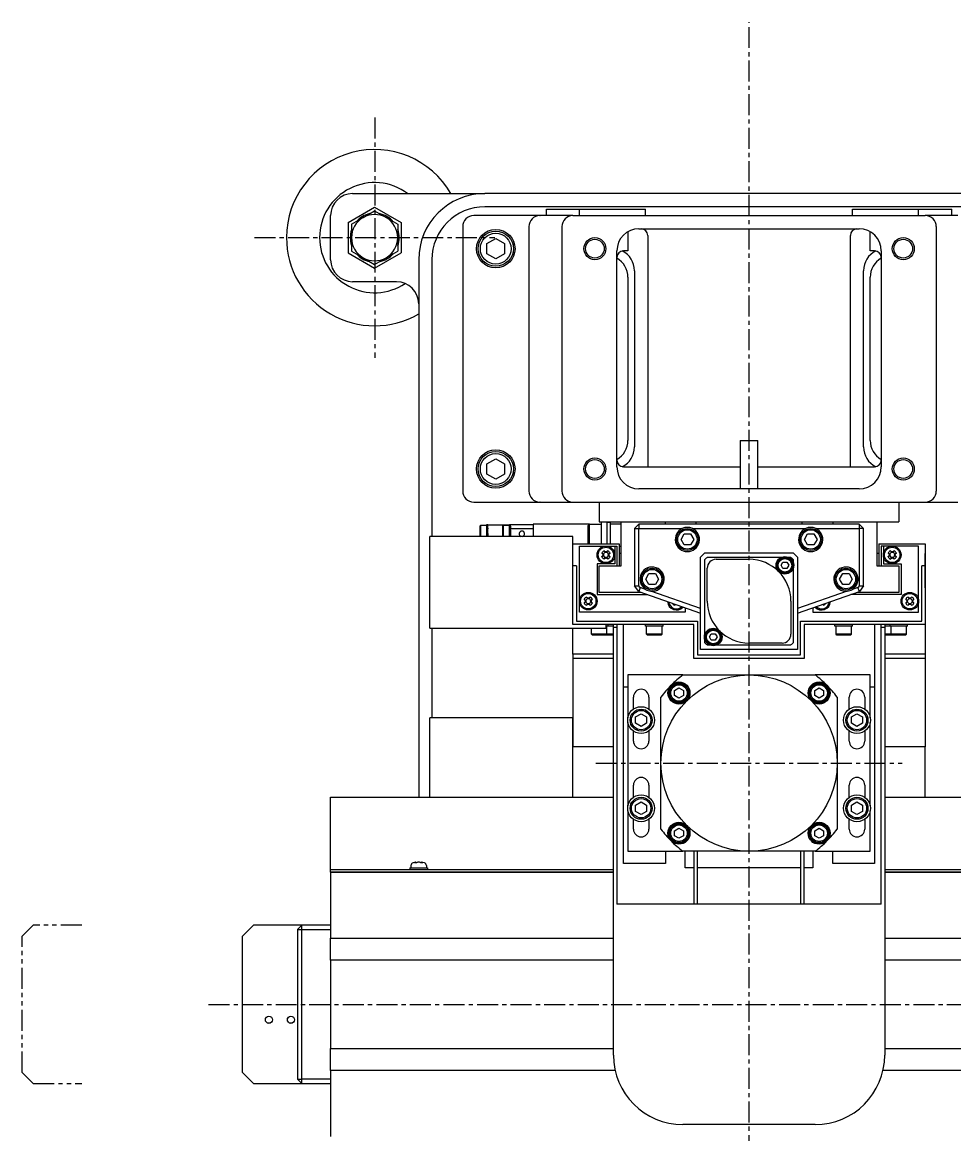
# Model space of a CAD drawing. Header units: millimetres. Extents: x 946 to 5662, y 744 to 2656.
# Drawn here: x 946 to 1370, y 2068 to 2573 of the extents above; entities that cross this region are included whole.
import ezdxf

# ---------------------------------------------------------------- set-up
doc = ezdxf.new("R2010")
doc.units = ezdxf.units.MM
doc.header["$LTSCALE"] = 0.3
doc.linetypes.add('CENTER', pattern=[50.8, 31.75, -6.35, 6.35, -6.35])
doc.linetypes.add('PHANTOM', pattern=[63.5, 31.75, -6.35, 6.35, -6.35, 6.35, -6.35])
for name, color, linetype in [('Bed', 5, 'Continuous'), ('Center', 7, 'CENTER'), ('Culumn', 1, 'Continuous'), ('Head', 6, 'Continuous'), ('Phantom', 7, 'PHANTOM'), ('Suddle', 22, 'Continuous'), ('Table', 163, 'Continuous')]:
    doc.layers.add(name, color=color, linetype=linetype)

msp = doc.modelspace()

# ---------------------------------------------------------------- linework, layer by layer
at = {"layer": 'Bed'}
for p, q in [((1096.31, 2494.9), (1156.31, 2494.9)), ((1396.31, 2494.9), (1156.31, 2494.9)), ((1086.31, 2464.9), (1086.31, 2484.9)), ((1094.31, 2481.83), (1106.31, 2488.76)), ((1101.06, 2483.99), (1106.31, 2487.03)), ((1106.31, 2488.76), (1118.31, 2481.83)), ((1106.31, 2487.03), (1111.56, 2483.99)), ((1396.31, 2488.9), (1156.31, 2488.9)), ((1184.31, 2484.9), (1184.31, 2487.9)), ((1184.31, 2487.9), (1199.31, 2487.9)), ((1196.31, 2484.9), (1195.68, 2484.9)), ((1199.31, 2484.9), (1199.31, 2487.9)), ((1199.31, 2487.9), (1229.31, 2487.9)), ((1229.31, 2484.9), (1229.31, 2487.9)), ((1323.31, 2487.9), (1353.31, 2487.9)), ((1353.31, 2487.9), (1368.31, 2487.9)), ((1094.31, 2481.83), (1094.31, 2467.97)), ((1095.81, 2480.96), (1101.06, 2483.99)), ((1095.81, 2480.96), (1095.81, 2474.9)), ((1111.56, 2483.99), (1116.81, 2480.96)), ((1116.81, 2480.96), (1116.81, 2474.9)), ((1118.31, 2481.83), (1118.31, 2467.97)), ((1095.81, 2474.9), (1095.81, 2468.84)), ((1116.81, 2474.9), (1116.81, 2468.84)), ((1157.31, 2472.21), (1161.31, 2474.52)), ((1161.31, 2474.52), (1165.31, 2472.21)), ((1157.31, 2467.59), (1157.31, 2472.21)), ((1165.31, 2472.21), (1165.31, 2467.59)), ((1094.31, 2467.97), (1106.31, 2461.05)), ((1095.81, 2468.84), (1101.06, 2465.81)), ((1101.06, 2465.81), (1106.31, 2462.78)), ((1106.31, 2461.05), (1118.31, 2467.97)), ((1106.31, 2462.78), (1111.56, 2465.81)), ((1111.56, 2465.81), (1116.81, 2468.84)), ((1126.31, 2464.9), (1126.31, 2220.9)), ((1132.31, 2464.9), (1132.31, 2339.3)), ((1161.31, 2465.28), (1157.31, 2467.59)), ((1165.31, 2467.59), (1161.31, 2465.28)), ((1116.31, 2454.9), (1096.31, 2454.9)), ((1157.31, 2372.21), (1161.31, 2374.52)), ((1161.31, 2374.52), (1165.31, 2372.21)), ((1157.31, 2367.59), (1157.31, 2372.21)), ((1165.31, 2372.21), (1165.31, 2367.59)), ((1161.31, 2365.28), (1157.31, 2367.59)), ((1165.31, 2367.59), (1161.31, 2365.28)), ((1195.68, 2354.9), (1196.31, 2354.9))]:
    msp.add_line(p, q, dxfattribs=at)
for centre, radius in [((1161.31, 2469.9), 8), ((1161.31, 2469.9), 7), ((1161.31, 2369.9), 8), ((1161.31, 2369.9), 7)]:
    msp.add_circle(centre, radius, dxfattribs=at)
for centre, radius, start, end in [((1106.31, 2474.9), 40, 30, 180), ((1106.31, 2474.9), 25, 53.1301, 180), ((1096.31, 2484.9), 10, 90, 180), ((1156.31, 2464.9), 30, 90, 180), ((1106.36, 2474.9), 11.11, 101.3176, 138.6824), ((1106.31, 2474.9), 10.5, 60, 120), ((1106.36, 2474.9), 11.11, 40.5653, 79.4347), ((1156.31, 2464.9), 24, 90, 180), ((1106.31, 2474.9), 10.5, 120, 180), ((1106.31, 2474.9), 10.5, 0, 60), ((1106.31, 2474.9), 40, 180, 300), ((1106.31, 2474.9), 25, 180, 303.7486), ((1106.36, 2474.9), 11.11, 161.7049, 180), ((1106.36, 2474.9), 11.11, 180, 198.2951), ((1106.31, 2474.9), 10.5, 180, 240), ((1106.31, 2474.9), 10.5, 300, 0), ((1106.36, 2474.9), 11.11, 340.1995, 19.8005), ((1096.31, 2464.9), 10, 180, 270), ((1106.36, 2474.9), 11.11, 221.3176, 258.6824), ((1106.31, 2474.9), 10.5, 240, 300), ((1106.36, 2474.9), 11.11, 280.5653, 319.4347), ((1116.31, 2444.9), 10, 0, 90)]:
    msp.add_arc(centre, radius, start, end, dxfattribs=at)
at = {"layer": 'Center'}
for p, q in [((1276.31, 1798.99), (1276.31, 2572.67)), ((1106.36, 2529.5), (1106.36, 2420.3)), ((1051.76, 2474.9), (1160.96, 2474.9)), ((1206.82, 2236.4), (1345.81, 2236.4)), ((1030.9, 2126.9), (1623.88, 2126.9))]:
    msp.add_line(p, q, dxfattribs=at)
at = {"layer": 'Culumn'}
for p, q in [((1171.31, 2484.9), (1151.31, 2484.9)), ((1181.31, 2484.9), (1171.31, 2484.9)), ((1181.31, 2484.9), (1181.53, 2484.9)), ((1195.68, 2484.9), (1181.53, 2484.9)), ((1196.31, 2484.9), (1356.31, 2484.9)), ((1323.31, 2484.9), (1323.31, 2487.9)), ((1353.31, 2484.9), (1353.31, 2487.9)), ((1356.95, 2484.9), (1356.31, 2484.9)), ((1371.1, 2484.9), (1356.95, 2484.9)), ((1368.31, 2484.9), (1368.31, 2487.9)), ((1146.31, 2479.9), (1146.31, 2359.9)), ((1176.31, 2479.9), (1176.31, 2359.9)), ((1191.31, 2479.9), (1191.31, 2359.9)), ((1361.31, 2479.9), (1361.31, 2359.9)), ((1221.31, 2477.56), (1221.31, 2468.9)), ((1226.31, 2478.9), (1326.31, 2478.9)), ((1230.31, 2475.9), (1230.31, 2370.9)), ((1322.31, 2370.9), (1322.31, 2475.9)), ((1331.31, 2468.9), (1331.31, 2477.56)), ((1216.31, 2370.9), (1216.31, 2468.9)), ((1221.31, 2468.9), (1219.31, 2468.9)), ((1333.31, 2468.9), (1331.31, 2468.9)), ((1336.31, 2468.9), (1336.31, 2370.9)), ((1224.31, 2459.9), (1224.31, 2379.9)), ((1328.31, 2379.9), (1328.31, 2459.9)), ((1221.31, 2456.9), (1221.31, 2382.9)), ((1331.31, 2382.9), (1331.31, 2456.9)), ((1272.31, 2382.9), (1272.31, 2360.9)), ((1272.31, 2382.9), (1280.31, 2382.9)), ((1280.31, 2360.9), (1280.31, 2382.9)), ((1219.31, 2370.9), (1272.31, 2370.9)), ((1280.31, 2370.9), (1333.31, 2370.9)), ((1326.31, 2360.9), (1226.31, 2360.9)), ((1151.31, 2354.9), (1171.31, 2354.9)), ((1171.31, 2354.9), (1181.31, 2354.9)), ((1181.53, 2354.9), (1181.31, 2354.9)), ((1181.53, 2354.9), (1195.68, 2354.9)), ((1196.31, 2354.9), (1356.31, 2354.9)), ((1208.31, 2354.9), (1208.31, 2345.9)), ((1344.31, 2354.9), (1344.31, 2345.9)), ((1356.31, 2354.9), (1356.95, 2354.9)), ((1356.95, 2354.9), (1371.1, 2354.9)), ((1208.31, 2345.9), (1344.31, 2345.9))]:
    msp.add_line(p, q, dxfattribs=at)
for centre, radius in [((1161.31, 2469.9), 8.75), ((1206.31, 2469.9), 4.25), ((1346.31, 2469.9), 4.25), ((1161.31, 2369.9), 8.75), ((1206.31, 2369.9), 4.25), ((1346.31, 2369.9), 4.25)]:
    msp.add_circle(centre, radius, dxfattribs=at)
at = {"layer": 'Culumn', "color": 7}
for centre in [(1206.31, 2469.9), (1346.31, 2469.9), (1206.31, 2369.9), (1346.31, 2369.9)]:
    msp.add_circle(centre, 5, dxfattribs=at)
at = {"layer": 'Culumn'}
for centre, radius, start, end in [((1151.31, 2479.9), 5, 90, 180), ((1181.31, 2479.9), 5, 90, 180), ((1196.31, 2479.9), 5, 90, 180), ((1356.31, 2479.9), 5, 0, 90), ((1226.31, 2468.9), 10, 90, 180), ((1227.31, 2475.9), 3, 0, 90), ((1325.31, 2475.9), 3, 90, 180), ((1326.31, 2468.9), 10, 0, 90), ((1219.31, 2465.9), 3, 90, 180), ((1211.31, 2456.9), 10, 0, 60), ((1214.31, 2459.9), 10, 0, 63.519), ((1338.31, 2459.9), 10, 116.481, 180), ((1341.31, 2456.9), 10, 120, 180), ((1333.31, 2465.9), 3, 0, 90), ((1211.31, 2382.9), 10, 300, 0), ((1214.31, 2379.9), 10, 296.481, 0), ((1338.31, 2379.9), 10, 180, 243.519), ((1341.31, 2382.9), 10, 180, 240), ((1219.31, 2373.9), 3, 180, 270), ((1333.31, 2373.9), 3, 270, 0), ((1226.31, 2370.9), 10, 180, 270), ((1326.31, 2370.9), 10, 270, 0), ((1151.31, 2359.9), 5, 180, 270), ((1181.31, 2359.9), 5, 180, 270), ((1196.31, 2359.9), 5, 180, 270), ((1356.31, 2359.9), 5, 270, 0)]:
    msp.add_arc(centre, radius, start, end, dxfattribs=at)
at = {"layer": 'Head'}
for p, q in [((1218.31, 2345.9), (1238.31, 2345.9)), ((1218.31, 2325.9), (1218.31, 2345.9)), ((1226.31, 2344.9), (1224.31, 2342.9)), ((1326.31, 2344.9), (1226.31, 2344.9)), ((1226.31, 2344.9), (1226.31, 2342.9)), ((1238.31, 2344.9), (1238.31, 2345.9)), ((1252.31, 2344.9), (1252.31, 2345.9)), ((1300.31, 2345.9), (1300.31, 2344.9)), ((1314.31, 2345.9), (1334.31, 2345.9)), ((1314.31, 2345.9), (1314.31, 2344.9)), ((1326.31, 2344.9), (1326.31, 2342.9)), ((1328.31, 2342.9), (1326.31, 2344.9)), ((1334.31, 2345.9), (1334.31, 2325.9)), ((1224.31, 2342.9), (1224.31, 2316.9)), ((1224.31, 2342.9), (1226.31, 2342.9)), ((1226.31, 2342.9), (1246.02, 2342.9)), ((1226.31, 2316.9), (1226.31, 2342.9)), ((1245.43, 2337.9), (1246.87, 2340.4)), ((1246.87, 2340.4), (1249.76, 2340.4)), ((1249.76, 2340.4), (1251.2, 2337.9)), ((1250.61, 2342.9), (1302.02, 2342.9)), ((1301.43, 2337.9), (1302.87, 2340.4)), ((1302.87, 2340.4), (1305.76, 2340.4)), ((1305.76, 2340.4), (1307.2, 2337.9)), ((1306.61, 2342.9), (1326.31, 2342.9)), ((1326.31, 2342.9), (1326.31, 2316.9)), ((1328.31, 2342.9), (1326.31, 2342.9)), ((1328.31, 2316.9), (1328.31, 2342.9)), ((1196.31, 2335.9), (1217.31, 2335.9)), ((1199.31, 2334.9), (1211.31, 2334.9)), ((1199.31, 2309.9), (1199.31, 2334.9)), ((1211.31, 2334.9), (1215.31, 2334.9)), ((1215.31, 2334.9), (1215.31, 2330.9)), ((1215.31, 2334.9), (1216.31, 2334.9)), ((1216.31, 2334.9), (1216.31, 2325.9)), ((1217.31, 2335.9), (1217.31, 2325.9)), ((1217.31, 2334.9), (1218.31, 2334.9)), ((1246.87, 2335.4), (1245.43, 2337.9)), ((1249.76, 2335.4), (1246.87, 2335.4)), ((1251.2, 2337.9), (1249.76, 2335.4)), ((1302.87, 2335.4), (1301.43, 2337.9)), ((1305.76, 2335.4), (1302.87, 2335.4)), ((1307.2, 2337.9), (1305.76, 2335.4)), ((1335.31, 2335.9), (1335.31, 2325.9)), ((1335.31, 2335.9), (1356.31, 2335.9)), ((1337.31, 2334.9), (1336.31, 2334.9)), ((1336.31, 2334.9), (1336.31, 2325.9)), ((1341.31, 2334.9), (1337.31, 2334.9)), ((1337.31, 2334.9), (1337.31, 2330.9)), ((1353.31, 2334.9), (1341.31, 2334.9)), ((1353.31, 2309.9), (1353.31, 2334.9)), ((1356.31, 2335.9), (1356.31, 2325.9)), ((1209.82, 2331.32), (1209.96, 2331.32)), ((1209.82, 2330.48), (1209.96, 2330.48)), ((1209.97, 2330.9), (1210.17, 2330.9)), ((1210.89, 2332.39), (1210.89, 2332.26)), ((1210.89, 2329.41), (1210.89, 2329.55)), ((1211.31, 2332.24), (1211.31, 2332.05)), ((1211.31, 2329.56), (1211.31, 2329.76)), ((1211.73, 2332.39), (1211.73, 2332.26)), ((1211.73, 2329.41), (1211.73, 2329.55)), ((1212.66, 2330.9), (1212.46, 2330.9)), ((1212.81, 2331.32), (1212.67, 2331.32)), ((1212.81, 2330.48), (1212.67, 2330.48)), ((1215.31, 2330.9), (1215.31, 2326.9)), ((1218.31, 2331.57), (1217.31, 2331.57)), ((1254.31, 2329.9), (1256.31, 2331.9)), ((1254.31, 2287.9), (1254.31, 2329.9)), ((1256.31, 2331.9), (1296.31, 2331.9)), ((1256.31, 2295.07), (1256.31, 2328.78)), ((1257.44, 2329.9), (1291.15, 2329.9)), ((1261.31, 2328.9), (1276.31, 2328.9)), ((1294.01, 2329.9), (1295.19, 2329.9)), ((1296.31, 2331.9), (1298.31, 2329.9)), ((1296.31, 2328.78), (1296.31, 2327.59)), ((1298.31, 2329.9), (1298.31, 2287.9)), ((1335.31, 2331.57), (1334.31, 2331.57)), ((1337.31, 2330.9), (1337.31, 2326.9)), ((1339.82, 2331.32), (1339.96, 2331.32)), ((1339.82, 2330.48), (1339.96, 2330.48)), ((1339.97, 2330.9), (1340.17, 2330.9)), ((1340.89, 2332.39), (1340.89, 2332.26)), ((1340.89, 2329.41), (1340.89, 2329.55)), ((1341.31, 2332.24), (1341.31, 2332.05)), ((1341.31, 2329.56), (1341.31, 2329.76)), ((1341.73, 2332.39), (1341.73, 2332.26)), ((1341.73, 2329.41), (1341.73, 2329.55)), ((1342.66, 2330.9), (1342.46, 2330.9)), ((1342.81, 2331.32), (1342.67, 2331.32)), ((1342.81, 2330.48), (1342.67, 2330.48)), ((1356.31, 2315.92), (1356.31, 2331.57)), ((1356.31, 2331.57), (1356.31, 2331.57)), ((1196.31, 2305.9), (1196.31, 2325.9)), ((1197.91, 2325.9), (1196.31, 2325.9)), ((1197.91, 2325.9), (1197.91, 2305.9)), ((1207.31, 2326.9), (1207.31, 2312.9)), ((1211.31, 2326.9), (1207.31, 2326.9)), ((1208.31, 2325.9), (1218.31, 2325.9)), ((1208.31, 2313.9), (1208.31, 2325.9)), ((1215.31, 2326.9), (1211.31, 2326.9)), ((1257.31, 2309.9), (1257.31, 2324.9)), ((1290.85, 2326.17), (1291.71, 2327.67)), ((1291.71, 2324.67), (1290.85, 2326.17)), ((1291.71, 2327.67), (1293.44, 2327.67)), ((1293.44, 2324.67), (1291.71, 2324.67)), ((1293.44, 2327.67), (1294.31, 2326.17)), ((1294.31, 2326.17), (1293.44, 2324.67)), ((1296.31, 2324.74), (1296.31, 2291.03)), ((1334.31, 2325.9), (1344.31, 2325.9)), ((1337.31, 2326.9), (1341.31, 2326.9)), ((1341.31, 2326.9), (1345.31, 2326.9)), ((1344.31, 2325.9), (1344.31, 2313.9)), ((1345.31, 2326.9), (1345.31, 2312.9)), ((1356.31, 2325.9), (1354.71, 2325.9)), ((1354.71, 2305.9), (1354.71, 2325.9)), ((1356.31, 2325.9), (1356.31, 2305.9)), ((1229.43, 2319.9), (1230.87, 2322.4)), ((1230.87, 2317.4), (1229.43, 2319.9)), ((1230.87, 2322.4), (1233.76, 2322.4)), ((1233.76, 2322.4), (1235.2, 2319.9)), ((1235.2, 2319.9), (1233.76, 2317.4)), ((1317.43, 2319.9), (1318.87, 2322.4)), ((1318.87, 2317.4), (1317.43, 2319.9)), ((1318.87, 2322.4), (1321.76, 2322.4)), ((1321.76, 2322.4), (1323.2, 2319.9)), ((1323.2, 2319.9), (1321.76, 2317.4)), ((1207.31, 2312.9), (1230.06, 2312.9)), ((1227.19, 2313.9), (1208.31, 2313.9)), ((1224.31, 2316.9), (1226.31, 2316.9)), ((1226.2, 2314.24), (1224.31, 2316.9)), ((1226.86, 2316.13), (1226.2, 2314.24)), ((1226.2, 2314.24), (1254.31, 2304.47)), ((1229.35, 2315.27), (1226.86, 2316.13)), ((1233.76, 2317.4), (1230.87, 2317.4)), ((1254.31, 2306.58), (1231.76, 2314.43)), ((1320.87, 2314.43), (1298.31, 2306.58)), ((1298.31, 2304.47), (1326.43, 2314.24)), ((1321.76, 2317.4), (1318.87, 2317.4)), ((1345.31, 2312.9), (1322.56, 2312.9)), ((1325.77, 2316.13), (1323.27, 2315.27)), ((1344.31, 2313.9), (1325.44, 2313.9)), ((1326.43, 2314.24), (1325.77, 2316.13)), ((1326.31, 2316.9), (1328.31, 2316.9)), ((1328.31, 2316.9), (1326.43, 2314.24)), ((1199.31, 2304.9), (1199.31, 2309.9)), ((1201.82, 2310.32), (1201.96, 2310.32)), ((1201.82, 2309.48), (1201.96, 2309.48)), ((1201.97, 2309.9), (1202.17, 2309.9)), ((1202.89, 2311.39), (1202.89, 2311.26)), ((1202.89, 2308.41), (1202.89, 2308.55)), ((1203.31, 2311.24), (1203.31, 2311.05)), ((1203.31, 2308.56), (1203.31, 2308.76)), ((1203.73, 2311.39), (1203.73, 2311.26)), ((1203.73, 2308.41), (1203.73, 2308.55)), ((1204.66, 2309.9), (1204.46, 2309.9)), ((1204.81, 2310.32), (1204.67, 2310.32)), ((1204.81, 2309.48), (1204.67, 2309.48)), ((1242.89, 2308.41), (1242.89, 2308.44)), ((1295.31, 2309.9), (1295.31, 2294.9)), ((1309.73, 2308.41), (1309.73, 2308.44)), ((1347.82, 2310.32), (1347.96, 2310.32)), ((1347.82, 2309.48), (1347.96, 2309.48)), ((1347.97, 2309.9), (1348.17, 2309.9)), ((1348.89, 2311.39), (1348.89, 2311.26)), ((1348.89, 2308.41), (1348.89, 2308.55)), ((1349.31, 2311.24), (1349.31, 2311.05)), ((1349.31, 2308.56), (1349.31, 2308.76)), ((1349.73, 2311.39), (1349.73, 2311.26)), ((1349.73, 2308.41), (1349.73, 2308.55)), ((1350.66, 2309.9), (1350.46, 2309.9)), ((1350.81, 2310.32), (1350.67, 2310.32)), ((1350.81, 2309.48), (1350.67, 2309.48)), ((1353.31, 2304.9), (1353.31, 2309.9)), ((1196.31, 2299.3), (1196.31, 2305.9)), ((1197.91, 2305.9), (1197.91, 2300.9)), ((1247.31, 2304.9), (1199.31, 2304.9)), ((1247.31, 2306.9), (1247.31, 2304.9)), ((1305.31, 2306.9), (1305.31, 2304.9)), ((1305.31, 2304.9), (1353.31, 2304.9)), ((1354.71, 2300.9), (1354.71, 2305.9)), ((1356.31, 2305.9), (1356.31, 2299.3)), ((1251.31, 2299.3), (1196.31, 2299.3)), ((1196.31, 2285.9), (1196.31, 2297.7)), ((1197.91, 2300.9), (1252.91, 2300.9)), ((1204.81, 2294.9), (1204.81, 2297.7)), ((1211.31, 2299.3), (1211.31, 2297.7)), ((1212.31, 2298.5), (1211.31, 2298.5)), ((1211.81, 2294.9), (1211.81, 2298.5)), ((1212.31, 2298.5), (1212.31, 2299.3)), ((1213.31, 2298.5), (1212.31, 2298.5)), ((1214.71, 2298.5), (1213.31, 2298.5)), ((1214.71, 2297.9), (1214.71, 2299.3)), ((1216.31, 2297.9), (1214.71, 2297.9)), ((1214.71, 2103.9), (1214.71, 2297.9)), ((1216.31, 2299.3), (1216.31, 2297.9)), ((1216.31, 2297.9), (1216.31, 2172.3)), ((1219.31, 2270.9), (1219.31, 2299.3)), ((1229.31, 2298.5), (1229.31, 2299.3)), ((1233.31, 2298.5), (1229.31, 2298.5)), ((1229.81, 2294.9), (1229.81, 2298.5)), ((1237.31, 2298.5), (1233.31, 2298.5)), ((1236.81, 2294.9), (1236.81, 2298.5)), ((1237.31, 2298.5), (1237.31, 2299.3)), ((1251.31, 2283.9), (1251.31, 2299.3)), ((1252.91, 2300.9), (1252.91, 2285.5)), ((1299.71, 2300.9), (1354.71, 2300.9)), ((1299.71, 2285.5), (1299.71, 2300.9)), ((1301.31, 2299.3), (1301.31, 2283.9)), ((1356.31, 2299.3), (1301.31, 2299.3)), ((1315.31, 2298.5), (1315.31, 2299.3)), ((1319.31, 2298.5), (1315.31, 2298.5)), ((1315.81, 2294.9), (1315.81, 2298.5)), ((1323.31, 2298.5), (1319.31, 2298.5)), ((1322.81, 2294.9), (1322.81, 2298.5)), ((1323.31, 2298.5), (1323.31, 2299.3)), ((1333.31, 2299.3), (1333.31, 2270.9)), ((1336.31, 2297.9), (1336.31, 2299.3)), ((1337.91, 2297.9), (1336.31, 2297.9)), ((1336.31, 2172.3), (1336.31, 2297.9)), ((1337.91, 2299.3), (1337.91, 2297.9)), ((1339.31, 2298.5), (1337.91, 2298.5)), ((1337.91, 2297.9), (1337.91, 2103.9)), ((1340.31, 2298.5), (1339.31, 2298.5)), ((1340.31, 2298.5), (1340.31, 2299.3)), ((1344.31, 2298.5), (1340.31, 2298.5)), ((1340.81, 2294.9), (1340.81, 2298.5)), ((1348.31, 2298.5), (1344.31, 2298.5)), ((1347.81, 2294.9), (1347.81, 2298.5)), ((1348.31, 2298.5), (1348.31, 2299.3)), ((1356.31, 2299.3), (1356.31, 2285.9)), ((1208.31, 2294.9), (1204.81, 2294.9)), ((1205.21, 2294.5), (1204.81, 2294.9)), ((1208.31, 2294.5), (1205.21, 2294.5)), ((1211.81, 2294.9), (1208.31, 2294.9)), ((1211.41, 2294.5), (1208.31, 2294.5)), ((1211.41, 2294.5), (1211.81, 2294.9)), ((1213.31, 2294.5), (1211.41, 2294.5)), ((1213.31, 2294.9), (1211.81, 2294.9)), ((1214.71, 2294.9), (1213.31, 2294.9)), ((1214.71, 2294.5), (1213.31, 2294.5)), ((1233.31, 2294.9), (1229.81, 2294.9)), ((1230.21, 2294.5), (1229.81, 2294.9)), ((1233.31, 2294.5), (1230.21, 2294.5)), ((1236.81, 2294.9), (1233.31, 2294.9)), ((1236.41, 2294.5), (1233.31, 2294.5)), ((1236.41, 2294.5), (1236.81, 2294.9)), ((1258.32, 2293.64), (1259.18, 2295.14)), ((1259.18, 2292.14), (1258.32, 2293.64)), ((1259.18, 2295.14), (1260.92, 2295.14)), ((1260.92, 2295.14), (1261.78, 2293.64)), ((1261.78, 2293.64), (1260.92, 2292.14)), ((1319.31, 2294.9), (1315.81, 2294.9)), ((1316.21, 2294.5), (1315.81, 2294.9)), ((1319.31, 2294.5), (1316.21, 2294.5)), ((1322.81, 2294.9), (1319.31, 2294.9)), ((1322.41, 2294.5), (1319.31, 2294.5)), ((1322.41, 2294.5), (1322.81, 2294.9)), ((1339.31, 2294.9), (1337.91, 2294.9)), ((1339.31, 2294.5), (1337.91, 2294.5)), ((1340.81, 2294.9), (1339.31, 2294.9)), ((1341.21, 2294.5), (1339.31, 2294.5)), ((1344.31, 2294.9), (1340.81, 2294.9)), ((1341.21, 2294.5), (1340.81, 2294.9)), ((1344.31, 2294.5), (1341.21, 2294.5)), ((1347.81, 2294.9), (1344.31, 2294.9)), ((1347.41, 2294.5), (1344.31, 2294.5)), ((1347.41, 2294.5), (1347.81, 2294.9)), ((1298.31, 2287.9), (1254.31, 2287.9)), ((1256.31, 2291.03), (1256.31, 2292.21)), ((1258.62, 2289.9), (1257.44, 2289.9)), ((1260.92, 2292.14), (1259.18, 2292.14)), ((1295.19, 2289.9), (1261.48, 2289.9)), ((1291.31, 2290.9), (1276.31, 2290.9)), ((1196.31, 2285.9), (1196.31, 2285.9)), ((1214.71, 2285.9), (1196.31, 2285.9)), ((1196.31, 2285.9), (1196.31, 2283.9)), ((1214.71, 2283.9), (1196.31, 2283.9)), ((1301.31, 2283.9), (1251.31, 2283.9)), ((1252.91, 2285.5), (1299.71, 2285.5)), ((1356.31, 2285.9), (1337.91, 2285.9)), ((1356.31, 2283.9), (1337.91, 2283.9)), ((1356.31, 2285.9), (1356.31, 2283.9)), ((1246.31, 2276.4), (1221.31, 2276.4)), ((1221.31, 2276.4), (1221.31, 2257)), ((1246.31, 2276.4), (1276.31, 2276.4)), ((1276.31, 2276.4), (1306.31, 2276.4)), ((1331.31, 2276.4), (1306.31, 2276.4)), ((1331.31, 2257), (1331.31, 2276.4)), ((1221.31, 2270.9), (1219.31, 2270.9)), ((1219.31, 2190.9), (1219.31, 2270.9)), ((1242.49, 2269.37), (1244.49, 2270.52)), ((1242.49, 2267.06), (1242.49, 2269.37)), ((1244.49, 2270.52), (1246.49, 2269.37)), ((1246.49, 2269.37), (1246.49, 2267.06)), ((1306.13, 2269.37), (1308.13, 2270.52)), ((1306.13, 2267.06), (1306.13, 2269.37)), ((1308.13, 2270.52), (1310.13, 2269.37)), ((1310.13, 2269.37), (1310.13, 2267.06)), ((1333.31, 2270.9), (1331.31, 2270.9)), ((1333.31, 2270.9), (1333.31, 2190.9)), ((1223.81, 2260.9), (1223.81, 2266.4)), ((1230.81, 2266.4), (1230.81, 2260.9)), ((1236.31, 2236.4), (1236.31, 2266.4)), ((1244.49, 2265.91), (1242.49, 2267.06)), ((1246.49, 2267.06), (1244.49, 2265.91)), ((1308.13, 2265.91), (1306.13, 2267.06)), ((1310.13, 2267.06), (1308.13, 2265.91)), ((1316.31, 2266.4), (1316.31, 2236.4)), ((1321.81, 2260.9), (1321.81, 2266.4)), ((1328.81, 2266.4), (1328.81, 2260.9)), ((1224.81, 2257.35), (1227.31, 2258.79)), ((1224.81, 2254.46), (1224.81, 2257.35)), ((1227.31, 2258.79), (1229.81, 2257.35)), ((1229.81, 2257.35), (1229.81, 2254.46)), ((1322.81, 2257.35), (1325.31, 2258.79)), ((1322.81, 2254.46), (1322.81, 2257.35)), ((1325.31, 2258.79), (1327.81, 2257.35)), ((1327.81, 2257.35), (1327.81, 2254.46)), ((1221.31, 2254.8), (1221.31, 2217)), ((1227.31, 2253.01), (1224.81, 2254.46)), ((1229.81, 2254.46), (1227.31, 2253.01)), ((1325.31, 2253.01), (1322.81, 2254.46)), ((1327.81, 2254.46), (1325.31, 2253.01)), ((1331.31, 2217), (1331.31, 2254.8)), ((1223.81, 2246.4), (1223.81, 2250.91)), ((1230.81, 2250.91), (1230.81, 2246.4)), ((1321.81, 2246.4), (1321.81, 2250.91)), ((1328.81, 2250.91), (1328.81, 2246.4)), ((1236.31, 2206.4), (1236.31, 2236.4)), ((1316.31, 2236.4), (1316.31, 2206.4)), ((1223.81, 2220.9), (1223.81, 2226.4)), ((1230.81, 2226.4), (1230.81, 2220.9)), ((1321.81, 2220.9), (1321.81, 2226.4)), ((1328.81, 2226.4), (1328.81, 2220.9)), ((1224.81, 2217.35), (1227.31, 2218.79)), ((1224.81, 2214.46), (1224.81, 2217.35)), ((1227.31, 2218.79), (1229.81, 2217.35)), ((1229.81, 2217.35), (1229.81, 2214.46)), ((1322.81, 2217.35), (1325.31, 2218.79)), ((1322.81, 2214.46), (1322.81, 2217.35)), ((1325.31, 2218.79), (1327.81, 2217.35)), ((1327.81, 2217.35), (1327.81, 2214.46)), ((1221.31, 2214.8), (1221.31, 2196.4)), ((1227.31, 2213.01), (1224.81, 2214.46)), ((1229.81, 2214.46), (1227.31, 2213.01)), ((1325.31, 2213.01), (1322.81, 2214.46)), ((1327.81, 2214.46), (1325.31, 2213.01)), ((1331.31, 2196.4), (1331.31, 2214.8)), ((1223.81, 2206.4), (1223.81, 2210.91)), ((1230.81, 2210.91), (1230.81, 2206.4)), ((1242.49, 2205.73), (1244.49, 2206.89)), ((1244.49, 2206.89), (1246.49, 2205.73)), ((1306.13, 2205.73), (1308.13, 2206.89)), ((1308.13, 2206.89), (1310.13, 2205.73)), ((1321.81, 2206.4), (1321.81, 2210.91)), ((1328.81, 2210.91), (1328.81, 2206.4)), ((1242.49, 2203.42), (1242.49, 2205.73)), ((1244.49, 2202.27), (1242.49, 2203.42)), ((1246.49, 2203.42), (1244.49, 2202.27)), ((1246.49, 2205.73), (1246.49, 2203.42)), ((1306.13, 2203.42), (1306.13, 2205.73)), ((1308.13, 2202.27), (1306.13, 2203.42)), ((1310.13, 2203.42), (1308.13, 2202.27)), ((1310.13, 2205.73), (1310.13, 2203.42)), ((1221.31, 2196.4), (1246.31, 2196.4)), ((1238.31, 2196.4), (1238.31, 2190.9)), ((1276.31, 2196.4), (1246.31, 2196.4)), ((1247.31, 2188.9), (1247.31, 2196.4)), ((1251.42, 2172.3), (1251.42, 2196.4)), ((1252.92, 2172.3), (1252.92, 2196.4)), ((1306.31, 2196.4), (1276.31, 2196.4)), ((1299.71, 2196.4), (1299.71, 2172.3)), ((1301.21, 2196.4), (1301.21, 2172.3)), ((1305.31, 2196.4), (1305.31, 2188.9)), ((1306.31, 2196.4), (1331.31, 2196.4)), ((1314.31, 2190.9), (1314.31, 2196.4)), ((1238.31, 2190.9), (1219.31, 2190.9)), ((1251.42, 2188.9), (1247.31, 2188.9)), ((1299.71, 2188.9), (1252.92, 2188.9)), ((1305.31, 2188.9), (1301.21, 2188.9)), ((1333.31, 2190.9), (1314.31, 2190.9)), ((1336.31, 2172.3), (1216.31, 2172.3)), ((1306.31, 2072.3), (1246.31, 2072.3))]:
    msp.add_line(p, q, dxfattribs=at)
for centre, radius in [((1248.31, 2337.9), 5), ((1248.31, 2337.9), 4.4), ((1304.31, 2337.9), 5), ((1304.31, 2337.9), 4.4), ((1211.31, 2330.9), 4), ((1211.31, 2330.9), 3.5), ((1341.31, 2330.9), 4), ((1341.31, 2330.9), 3.5), ((1292.58, 2326.17), 4), ((1292.58, 2326.17), 3.8), ((1292.58, 2326.17), 3.5), ((1292.58, 2326.17), 3.1), ((1232.31, 2319.9), 5), ((1232.31, 2319.9), 4.4), ((1320.31, 2319.9), 5), ((1320.31, 2319.9), 4.4), ((1203.31, 2309.9), 4), ((1203.31, 2309.9), 3.5), ((1349.31, 2309.9), 4), ((1349.31, 2309.9), 3.5), ((1260.05, 2293.64), 4), ((1260.05, 2293.64), 3.8), ((1260.05, 2293.64), 3.5), ((1260.05, 2293.64), 3.1), ((1276.31, 2236.4), 40), ((1244.49, 2268.22), 5), ((1244.49, 2268.22), 4.6), ((1244.49, 2268.22), 4.25), ((1308.13, 2268.22), 5), ((1308.13, 2268.22), 4.6), ((1308.13, 2268.22), 4.25), ((1244.49, 2268.22), 3.75), ((1308.13, 2268.22), 3.75), ((1227.31, 2255.9), 6.1), ((1227.31, 2255.9), 5), ((1227.31, 2255.9), 4.4), ((1325.31, 2255.9), 6.1), ((1325.31, 2255.9), 5), ((1325.31, 2255.9), 4.4), ((1227.31, 2215.9), 6.1), ((1325.31, 2215.9), 6.1), ((1227.31, 2215.9), 5), ((1227.31, 2215.9), 4.4), ((1325.31, 2215.9), 5), ((1325.31, 2215.9), 4.4), ((1244.49, 2204.58), 5), ((1244.49, 2204.58), 4.6), ((1244.49, 2204.58), 4.25), ((1244.49, 2204.58), 3.75), ((1308.13, 2204.58), 5), ((1308.13, 2204.58), 4.6), ((1308.13, 2204.58), 4.25), ((1308.13, 2204.58), 3.75)]:
    msp.add_circle(centre, radius, dxfattribs=at)
for centre, radius, start, end in [((1248.31, 2337.9), 5.5, 65.38, 114.62), ((1304.31, 2337.9), 5.5, 65.38, 114.62), ((1248.31, 2337.9), 5.5, 114.62, 65.38), ((1304.31, 2337.9), 5.5, 114.62, 65.38), ((1211.31, 2330.9), 2.05, 113.7775, 156.2225), ((1211.31, 2330.9), 2.05, 203.7775, 246.2225), ((1211.31, 2330.9), 1.15, 90, 180), ((1211.31, 2330.9), 1.15, 180, 270), ((1211.31, 2330.9), 1.15, 0, 90), ((1211.31, 2330.9), 1.15, 270, 0), ((1211.31, 2330.9), 2.05, 23.7775, 66.2225), ((1211.31, 2330.9), 2.05, 293.7775, 336.2225), ((1276.31, 2309.9), 27.5, 133.3418, 136.6582), ((1261.31, 2324.9), 4, 90, 180), ((1276.31, 2309.9), 19, 0, 90), ((1276.31, 2309.9), 27.5, 43.3418, 46.6582), ((1341.31, 2330.9), 2.05, 113.7775, 156.2225), ((1341.31, 2330.9), 2.05, 203.7775, 246.2225), ((1341.31, 2330.9), 1.15, 90, 180), ((1341.31, 2330.9), 1.15, 180, 270), ((1341.31, 2330.9), 1.15, 0, 90), ((1341.31, 2330.9), 1.15, 270, 0), ((1341.31, 2330.9), 2.05, 23.7775, 66.2225), ((1341.31, 2330.9), 2.05, 293.7775, 336.2225), ((1232.31, 2319.9), 5.5, 264.2038, 237.4382), ((1320.31, 2319.9), 5.5, 302.5618, 275.7962), ((1227.13, 2316.9), 0.813, 180, 250.821), ((1232.31, 2319.9), 5.5, 237.4382, 264.2038), ((1320.31, 2319.9), 5.5, 275.7962, 302.5618), ((1325.5, 2316.9), 0.813, 289.179, 0), ((1203.31, 2309.9), 2.05, 113.7775, 156.2225), ((1203.31, 2309.9), 2.05, 203.7775, 246.2225), ((1203.31, 2309.9), 1.15, 90, 180), ((1203.31, 2309.9), 1.15, 180, 270), ((1203.31, 2309.9), 1.15, 0, 90), ((1203.31, 2309.9), 1.15, 270, 0), ((1203.31, 2309.9), 2.05, 23.7775, 66.2225), ((1203.31, 2309.9), 2.05, 293.7775, 336.2225), ((1243.31, 2309.9), 4, 183.1455, 318.4965), ((1243.31, 2309.9), 3.5, 186.5501, 315.0919), ((1243.31, 2309.9), 2.05, 208.6531, 246.2225), ((1276.31, 2309.9), 19, 180, 270), ((1309.31, 2309.9), 4, 221.5035, 356.8545), ((1309.31, 2309.9), 3.5, 224.9081, 353.4499), ((1309.31, 2309.9), 2.05, 293.7775, 331.3469), ((1349.31, 2309.9), 2.05, 113.7775, 156.2225), ((1349.31, 2309.9), 2.05, 203.7775, 246.2225), ((1349.31, 2309.9), 1.15, 90, 180), ((1349.31, 2309.9), 1.15, 180, 270), ((1349.31, 2309.9), 1.15, 0, 90), ((1349.31, 2309.9), 1.15, 270, 0), ((1349.31, 2309.9), 2.05, 23.7775, 66.2225), ((1349.31, 2309.9), 2.05, 293.7775, 336.2225), ((1291.31, 2294.9), 4, 270, 0), ((1276.31, 2309.9), 27.5, 223.3418, 226.6582), ((1276.31, 2309.9), 27.5, 313.3418, 316.6582), ((1276.31, 2236.4), 50, 126.8699, 135), ((1276.31, 2236.4), 50, 45, 53.1301), ((1227.31, 2266.4), 3.5, 0, 180), ((1276.31, 2236.4), 50, 135, 143.1301), ((1276.31, 2236.4), 50, 36.8699, 45), ((1325.31, 2266.4), 3.5, 0, 180), ((1227.31, 2246.4), 3.5, 180, 0), ((1325.31, 2246.4), 3.5, 180, 0), ((1227.31, 2226.4), 3.5, 0, 180), ((1325.31, 2226.4), 3.5, 0, 180), ((1227.31, 2206.4), 3.5, 180, 0), ((1276.31, 2236.4), 50, 216.8699, 225), ((1276.31, 2236.4), 50, 315, 323.1301), ((1325.31, 2206.4), 3.5, 180, 0), ((1276.31, 2236.4), 50, 225, 233.1301), ((1276.31, 2236.4), 50, 306.8699, 315), ((1246.31, 2103.9), 31.6, 180, 270), ((1306.31, 2103.9), 31.6, 270, 0)]:
    msp.add_arc(centre, radius, start, end, dxfattribs=at)
for centre, major_axis, ratio, start_param, end_param in [((1211.22, 2330.81), (6.27, -6.46), 0.072069, 4.499691, 4.562892), ((1211.22, 2331), (-6.27, -6.46), 0.072069, 4.861886, 4.925087), ((1210.92, 2330.76), (3.09, -8.44), 0.094146, 4.611342, 4.661105), ((1210.92, 2331.04), (-3.09, -8.44), 0.094146, 4.763673, 4.813436), ((1211.41, 2331), (-6.46, 6.27), 0.072069, 4.861886, 4.925087), ((1211.41, 2330.8), (6.46, 6.27), 0.072069, 4.499691, 4.562892), ((1211.46, 2331.29), (-8.44, 3.09), 0.094146, 4.763673, 4.813436), ((1211.46, 2330.51), (8.44, 3.09), 0.094146, 4.611342, 4.661105), ((1211.17, 2331.29), (-8.44, -3.09), 0.094146, 4.611342, 4.661105), ((1211.17, 2330.51), (8.44, -3.09), 0.094146, 4.763673, 4.813436), ((1211.22, 2331), (-6.46, -6.27), 0.072069, 4.499691, 4.562892), ((1211.22, 2330.8), (6.46, -6.27), 0.072069, 4.861886, 4.925087), ((1211.7, 2330.76), (3.09, 8.44), 0.094146, 4.763673, 4.813436), ((1211.7, 2331.04), (-3.09, 8.44), 0.094146, 4.611342, 4.661105), ((1211.41, 2330.81), (6.27, 6.46), 0.072069, 4.861886, 4.925087), ((1211.41, 2331), (-6.27, 6.46), 0.072069, 4.499691, 4.562892), ((1341.22, 2330.81), (6.27, -6.46), 0.072069, 4.499691, 4.562892), ((1341.22, 2331), (-6.27, -6.46), 0.072069, 4.861886, 4.925087), ((1340.92, 2330.76), (3.09, -8.44), 0.094146, 4.611342, 4.661105), ((1340.92, 2331.04), (-3.09, -8.44), 0.094146, 4.763673, 4.813436), ((1341.41, 2331), (-6.46, 6.27), 0.072069, 4.861886, 4.925087), ((1341.41, 2330.8), (6.46, 6.27), 0.072069, 4.499691, 4.562892), ((1341.46, 2331.29), (-8.44, 3.09), 0.094146, 4.763673, 4.813436), ((1341.46, 2330.51), (8.44, 3.09), 0.094146, 4.611342, 4.661105), ((1341.17, 2331.29), (-8.44, -3.09), 0.094146, 4.611342, 4.661105), ((1341.17, 2330.51), (8.44, -3.09), 0.094146, 4.763673, 4.813436), ((1341.22, 2331), (-6.46, -6.27), 0.072069, 4.499691, 4.562892), ((1341.22, 2330.8), (6.46, -6.27), 0.072069, 4.861886, 4.925087), ((1341.7, 2330.76), (3.09, 8.44), 0.094146, 4.763673, 4.813436), ((1341.7, 2331.04), (-3.09, 8.44), 0.094146, 4.611342, 4.661105), ((1341.41, 2330.81), (6.27, 6.46), 0.072069, 4.861886, 4.925087), ((1341.41, 2331), (-6.27, 6.46), 0.072069, 4.499691, 4.562892), ((1203.22, 2309.81), (6.27, -6.46), 0.072069, 4.499691, 4.562892), ((1203.22, 2310), (-6.27, -6.46), 0.072069, 4.861886, 4.925087), ((1202.92, 2309.76), (3.09, -8.44), 0.094146, 4.611342, 4.661105), ((1202.92, 2310.04), (-3.09, -8.44), 0.094146, 4.763673, 4.813436), ((1203.41, 2310), (-6.46, 6.27), 0.072069, 4.861886, 4.925087), ((1203.41, 2309.8), (6.46, 6.27), 0.072069, 4.499691, 4.562892), ((1203.46, 2310.29), (-8.44, 3.09), 0.094146, 4.763673, 4.813436), ((1203.46, 2309.51), (8.44, 3.09), 0.094146, 4.611342, 4.661105), ((1203.17, 2310.29), (-8.44, -3.09), 0.094146, 4.611342, 4.661105), ((1203.17, 2309.51), (8.44, -3.09), 0.094146, 4.763673, 4.813436), ((1203.22, 2310), (-6.46, -6.27), 0.072069, 4.499691, 4.562892), ((1203.22, 2309.8), (6.46, -6.27), 0.072069, 4.861886, 4.925087), ((1203.7, 2309.76), (3.09, 8.44), 0.094146, 4.763673, 4.813436), ((1203.7, 2310.04), (-3.09, 8.44), 0.094146, 4.611342, 4.661105), ((1203.41, 2309.81), (6.27, 6.46), 0.072069, 4.861886, 4.925087), ((1203.41, 2310), (-6.27, 6.46), 0.072069, 4.499691, 4.562892), ((1243.41, 2309.8), (6.46, 6.27), 0.072069, 4.499691, 4.562892), ((1243.46, 2309.51), (8.44, 3.09), 0.094146, 4.611342, 4.616249), ((1309.17, 2309.51), (8.44, -3.09), 0.094146, 4.808529, 4.813436), ((1309.22, 2309.8), (6.46, -6.27), 0.072069, 4.861886, 4.925087), ((1349.22, 2309.81), (6.27, -6.46), 0.072069, 4.499691, 4.562892), ((1349.22, 2310), (-6.27, -6.46), 0.072069, 4.861886, 4.925087), ((1348.92, 2309.76), (3.09, -8.44), 0.094146, 4.611342, 4.661105), ((1348.92, 2310.04), (-3.09, -8.44), 0.094146, 4.763673, 4.813436), ((1349.41, 2310), (-6.46, 6.27), 0.072069, 4.861886, 4.925087), ((1349.41, 2309.8), (6.46, 6.27), 0.072069, 4.499691, 4.562892), ((1349.46, 2310.29), (-8.44, 3.09), 0.094146, 4.763673, 4.813436), ((1349.46, 2309.51), (8.44, 3.09), 0.094146, 4.611342, 4.661105), ((1349.17, 2310.29), (-8.44, -3.09), 0.094146, 4.611342, 4.661105), ((1349.17, 2309.51), (8.44, -3.09), 0.094146, 4.763673, 4.813436), ((1349.22, 2310), (-6.46, -6.27), 0.072069, 4.499691, 4.562892), ((1349.22, 2309.8), (6.46, -6.27), 0.072069, 4.861886, 4.925087), ((1349.7, 2309.76), (3.09, 8.44), 0.094146, 4.763673, 4.813436), ((1349.7, 2310.04), (-3.09, 8.44), 0.094146, 4.611342, 4.661105), ((1349.41, 2309.81), (6.27, 6.46), 0.072069, 4.861886, 4.925087), ((1349.41, 2310), (-6.27, 6.46), 0.072069, 4.499691, 4.562892)]:
    msp.add_ellipse(centre, major_axis=major_axis, ratio=ratio, start_param=start_param, end_param=end_param, dxfattribs=at)
for points, weights in [([(1209.96, 2331.32), (1209.75, 2331.49), (1209.44, 2331.73)], [1.06841974369, 1.11510954333, 1.11769305857]), ([(1209.44, 2330.08), (1209.75, 2330.32), (1209.96, 2330.48)], [1.11769305857, 1.11510954333, 1.06841974369]), ([(1210.17, 2330.9), (1210.08, 2331.09), (1209.96, 2331.32)], [1, 1.09376357275, 1.14183992072]), ([(1209.96, 2330.48), (1210.08, 2330.72), (1210.17, 2330.9)], [1.14183992072, 1.09376357275, 1]), ([(1210.49, 2332.78), (1210.73, 2332.47), (1210.89, 2332.26)], [1.11769305857, 1.11510954333, 1.06841974369]), ([(1210.89, 2329.55), (1210.73, 2329.34), (1210.49, 2329.03)], [1.06841974369, 1.11510954333, 1.11769305857]), ([(1210.89, 2332.26), (1211.13, 2332.13), (1211.31, 2332.05)], [1.14183992072, 1.09376357275, 1]), ([(1211.31, 2329.76), (1211.13, 2329.67), (1210.89, 2329.55)], [1, 1.09376357275, 1.14183992072]), ([(1211.31, 2332.05), (1211.5, 2332.13), (1211.73, 2332.26)], [1, 1.09376357275, 1.14183992072]), ([(1211.73, 2329.55), (1211.5, 2329.67), (1211.31, 2329.76)], [1.14183992072, 1.09376357275, 1]), ([(1211.73, 2332.26), (1211.9, 2332.47), (1212.14, 2332.78)], [1.06841974369, 1.11510954333, 1.11769305857]), ([(1212.14, 2329.03), (1211.9, 2329.34), (1211.73, 2329.55)], [1.11769305857, 1.11510954333, 1.06841974369]), ([(1212.67, 2331.32), (1212.54, 2331.09), (1212.46, 2330.9)], [1.14183992072, 1.09376357275, 1]), ([(1212.46, 2330.9), (1212.54, 2330.72), (1212.67, 2330.48)], [1, 1.09376357275, 1.14183992072]), ([(1213.19, 2331.73), (1212.88, 2331.49), (1212.67, 2331.32)], [1.11769305857, 1.11510954333, 1.06841974369]), ([(1212.67, 2330.48), (1212.88, 2330.32), (1213.19, 2330.08)], [1.06841974369, 1.11510954333, 1.11769305857]), ([(1339.96, 2331.32), (1339.75, 2331.49), (1339.44, 2331.73)], [1.06841974369, 1.11510954333, 1.11769305857]), ([(1339.44, 2330.08), (1339.75, 2330.32), (1339.96, 2330.48)], [1.11769305857, 1.11510954333, 1.06841974369]), ([(1340.17, 2330.9), (1340.08, 2331.09), (1339.96, 2331.32)], [1, 1.09376357275, 1.14183992072]), ([(1339.96, 2330.48), (1340.08, 2330.72), (1340.17, 2330.9)], [1.14183992072, 1.09376357275, 1]), ([(1340.49, 2332.78), (1340.73, 2332.47), (1340.89, 2332.26)], [1.11769305857, 1.11510954333, 1.06841974369]), ([(1340.89, 2329.55), (1340.73, 2329.34), (1340.49, 2329.03)], [1.06841974369, 1.11510954333, 1.11769305857]), ([(1340.89, 2332.26), (1341.13, 2332.13), (1341.31, 2332.05)], [1.14183992072, 1.09376357275, 1]), ([(1341.31, 2329.76), (1341.13, 2329.67), (1340.89, 2329.55)], [1, 1.09376357275, 1.14183992072]), ([(1341.31, 2332.05), (1341.5, 2332.13), (1341.73, 2332.26)], [1, 1.09376357275, 1.14183992072]), ([(1341.73, 2329.55), (1341.5, 2329.67), (1341.31, 2329.76)], [1.14183992072, 1.09376357275, 1]), ([(1341.73, 2332.26), (1341.9, 2332.47), (1342.14, 2332.78)], [1.06841974369, 1.11510954333, 1.11769305857]), ([(1342.14, 2329.03), (1341.9, 2329.34), (1341.73, 2329.55)], [1.11769305857, 1.11510954333, 1.06841974369]), ([(1342.67, 2331.32), (1342.54, 2331.09), (1342.46, 2330.9)], [1.14183992072, 1.09376357275, 1]), ([(1342.46, 2330.9), (1342.54, 2330.72), (1342.67, 2330.48)], [1, 1.09376357275, 1.14183992072]), ([(1343.19, 2331.73), (1342.88, 2331.49), (1342.67, 2331.32)], [1.11769305857, 1.11510954333, 1.06841974369]), ([(1342.67, 2330.48), (1342.88, 2330.32), (1343.19, 2330.08)], [1.06841974369, 1.11510954333, 1.11769305857]), ([(1201.96, 2310.32), (1201.75, 2310.49), (1201.44, 2310.73)], [1.06841974369, 1.11510954333, 1.11769305857]), ([(1201.44, 2309.08), (1201.75, 2309.32), (1201.96, 2309.48)], [1.11769305857, 1.11510954333, 1.06841974369]), ([(1202.17, 2309.9), (1202.08, 2310.09), (1201.96, 2310.32)], [1, 1.09376357275, 1.14183992072]), ([(1201.96, 2309.48), (1202.08, 2309.72), (1202.17, 2309.9)], [1.14183992072, 1.09376357275, 1]), ([(1202.49, 2311.78), (1202.73, 2311.47), (1202.89, 2311.26)], [1.11769305857, 1.11510954333, 1.06841974369]), ([(1202.89, 2308.55), (1202.73, 2308.34), (1202.49, 2308.03)], [1.06841974369, 1.11510954333, 1.11769305857]), ([(1202.89, 2311.26), (1203.13, 2311.13), (1203.31, 2311.05)], [1.14183992072, 1.09376357275, 1]), ([(1203.31, 2308.76), (1203.13, 2308.67), (1202.89, 2308.55)], [1, 1.09376357275, 1.14183992072]), ([(1203.31, 2311.05), (1203.5, 2311.13), (1203.73, 2311.26)], [1, 1.09376357275, 1.14183992072]), ([(1203.73, 2308.55), (1203.5, 2308.67), (1203.31, 2308.76)], [1.14183992072, 1.09376357275, 1]), ([(1203.73, 2311.26), (1203.9, 2311.47), (1204.14, 2311.78)], [1.06841974369, 1.11510954333, 1.11769305857]), ([(1204.14, 2308.03), (1203.9, 2308.34), (1203.73, 2308.55)], [1.11769305857, 1.11510954333, 1.06841974369]), ([(1204.67, 2310.32), (1204.54, 2310.09), (1204.46, 2309.9)], [1.14183992072, 1.09376357275, 1]), ([(1204.46, 2309.9), (1204.54, 2309.72), (1204.67, 2309.48)], [1, 1.09376357275, 1.14183992072]), ([(1205.19, 2310.73), (1204.88, 2310.49), (1204.67, 2310.32)], [1.11769305857, 1.11510954333, 1.06841974369]), ([(1204.67, 2309.48), (1204.88, 2309.32), (1205.19, 2309.08)], [1.06841974369, 1.11510954333, 1.11769305857]), ([(1242.83, 2308.46), (1242.68, 2308.28), (1242.49, 2308.03)], [1.08448630257, 1.11559760325, 1.11769305857]), ([(1310.14, 2308.03), (1309.95, 2308.28), (1309.8, 2308.46)], [1.11769305857, 1.11559760325, 1.08448630257]), ([(1347.96, 2310.32), (1347.75, 2310.49), (1347.44, 2310.73)], [1.06841974369, 1.11510954333, 1.11769305857]), ([(1347.44, 2309.08), (1347.75, 2309.32), (1347.96, 2309.48)], [1.11769305857, 1.11510954333, 1.06841974369]), ([(1348.17, 2309.9), (1348.08, 2310.09), (1347.96, 2310.32)], [1, 1.09376357275, 1.14183992072]), ([(1347.96, 2309.48), (1348.08, 2309.72), (1348.17, 2309.9)], [1.14183992072, 1.09376357275, 1]), ([(1348.49, 2311.78), (1348.73, 2311.47), (1348.89, 2311.26)], [1.11769305857, 1.11510954333, 1.06841974369]), ([(1348.89, 2308.55), (1348.73, 2308.34), (1348.49, 2308.03)], [1.06841974369, 1.11510954333, 1.11769305857]), ([(1348.89, 2311.26), (1349.13, 2311.13), (1349.31, 2311.05)], [1.14183992072, 1.09376357275, 1]), ([(1349.31, 2308.76), (1349.13, 2308.67), (1348.89, 2308.55)], [1, 1.09376357275, 1.14183992072]), ([(1349.31, 2311.05), (1349.5, 2311.13), (1349.73, 2311.26)], [1, 1.09376357275, 1.14183992072]), ([(1349.73, 2308.55), (1349.5, 2308.67), (1349.31, 2308.76)], [1.14183992072, 1.09376357275, 1]), ([(1349.73, 2311.26), (1349.9, 2311.47), (1350.14, 2311.78)], [1.06841974369, 1.11510954333, 1.11769305857]), ([(1350.14, 2308.03), (1349.9, 2308.34), (1349.73, 2308.55)], [1.11769305857, 1.11510954333, 1.06841974369]), ([(1350.67, 2310.32), (1350.54, 2310.09), (1350.46, 2309.9)], [1.14183992072, 1.09376357275, 1]), ([(1350.46, 2309.9), (1350.54, 2309.72), (1350.67, 2309.48)], [1, 1.09376357275, 1.14183992072]), ([(1351.19, 2310.73), (1350.88, 2310.49), (1350.67, 2310.32)], [1.11769305857, 1.11510954333, 1.06841974369]), ([(1350.67, 2309.48), (1350.88, 2309.32), (1351.19, 2309.08)], [1.06841974369, 1.11510954333, 1.11769305857])]:
    msp.add_rational_spline(points, weights, degree=2, dxfattribs=at)
at = {"layer": 'Phantom'}
for p, q in [((946.31, 2157.9), (951.31, 2162.9)), ((973.31, 2162.9), (951.31, 2162.9)), ((946.31, 2095.9), (946.31, 2157.9)), ((951.31, 2090.9), (946.31, 2095.9)), ((951.31, 2090.9), (973.31, 2090.9))]:
    msp.add_line(p, q, dxfattribs=at)
at = {"layer": 'Suddle'}
for p, q in [((1154.21, 2344.15), (1154.51, 2344.45)), ((1154.21, 2341.7), (1154.21, 2344.15)), ((1154.51, 2341.7), (1154.51, 2344.45)), ((1154.51, 2344.45), (1157.21, 2344.45)), ((1157.21, 2341.7), (1157.21, 2344.7)), ((1157.21, 2344.7), (1157.71, 2344.7)), ((1157.71, 2344.5), (1157.71, 2344.7)), ((1157.71, 2344.5), (1167.51, 2344.5)), ((1157.71, 2343), (1157.71, 2344.5)), ((1164.51, 2344.15), (1164.81, 2344.45)), ((1164.51, 2341.7), (1164.51, 2344.15)), ((1164.81, 2341.7), (1164.81, 2344.45)), ((1164.81, 2344.45), (1167.51, 2344.45)), ((1167.51, 2341.7), (1167.51, 2344.7)), ((1167.51, 2344.7), (1168.01, 2344.7)), ((1168.01, 2344.5), (1168.01, 2344.7)), ((1178.31, 2344.5), (1168.01, 2344.5)), ((1168.01, 2344), (1168.01, 2344.5)), ((1168.01, 2344), (1168.01, 2343)), ((1203.81, 2344.9), (1178.31, 2344.9)), ((1178.31, 2344.9), (1178.31, 2339.3)), ((1203.21, 2344.3), (1203.81, 2344.9)), ((1203.21, 2339.9), (1203.21, 2344.3)), ((1203.81, 2339.9), (1203.81, 2344.9)), ((1203.81, 2344.9), (1209.21, 2344.9)), ((1209.21, 2345.9), (1209.21, 2335.9)), ((1211.71, 2345.9), (1211.71, 2335.9)), ((1213.31, 2345.65), (1211.71, 2345.65)), ((1213.31, 2345.65), (1213.31, 2344.9)), ((1218.31, 2344.9), (1213.31, 2344.9)), ((1213.31, 2344.9), (1213.31, 2335.9)), ((1196.31, 2339.3), (1131.31, 2339.3)), ((1131.31, 2297.7), (1131.31, 2339.3)), ((1154.21, 2339.3), (1154.21, 2341.7)), ((1154.51, 2339.3), (1154.51, 2341.7)), ((1157.21, 2339.3), (1157.21, 2341.7)), ((1157.71, 2343), (1157.71, 2342.78)), ((1157.71, 2341.7), (1157.71, 2342.78)), ((1157.71, 2340.62), (1157.71, 2341.7)), ((1157.71, 2340.62), (1157.71, 2339.3)), ((1164.51, 2339.3), (1164.51, 2341.7)), ((1164.81, 2339.3), (1164.81, 2341.7)), ((1167.51, 2339.3), (1167.51, 2341.7)), ((1168.01, 2343), (1168.01, 2342.75)), ((1178.31, 2342.75), (1168.01, 2342.75)), ((1168.01, 2342.25), (1168.01, 2342.75)), ((1168.01, 2342.25), (1168.01, 2339.3)), ((1196.31, 2325.9), (1196.31, 2339.3)), ((1203.21, 2335.9), (1203.21, 2339.9)), ((1203.81, 2335.9), (1203.81, 2339.9)), ((1356.31, 2315.92), (1356.31, 2285.9)), ((1131.31, 2297.7), (1211.31, 2297.7)), ((1132.31, 2297.7), (1132.31, 2256.9)), ((1214.71, 2285.9), (1196.31, 2285.9)), ((1196.31, 2283.9), (1196.31, 2243.71)), ((1356.31, 2285.9), (1337.91, 2285.9)), ((1356.31, 2283.9), (1356.31, 2243.71)), ((1196.31, 2256.9), (1131.31, 2256.9)), ((1131.31, 2220.9), (1131.31, 2256.9)), ((1196.31, 2220.9), (1196.31, 2256.9)), ((1196.31, 2256.9), (1196.31, 2256.9)), ((1214.71, 2243.71), (1196.31, 2243.71)), ((1356.31, 2243.71), (1337.91, 2243.71)), ((1356.31, 2220.9), (1356.31, 2243.71))]:
    msp.add_line(p, q, dxfattribs=at)
msp.add_arc((1173.16, 2340.5), 1.25, 286.2601, 253.7399, dxfattribs=at)
at = {"layer": 'Table'}
for p, q in [((1086.31, 2220.9), (1214.71, 2220.9)), ((1086.31, 2188.1), (1086.31, 2220.9)), ((1337.91, 2220.9), (1466.31, 2220.9)), ((1086.31, 2188.1), (1214.71, 2188.1)), ((1086.31, 2186.9), (1086.31, 2188.1)), ((1214.71, 2186.9), (1086.31, 2186.9)), ((1086.31, 2186.9), (1086.31, 2156.9)), ((1086.31, 2186.9), (1214.71, 2186.9)), ((1122.31, 2188.9), (1130.31, 2188.9)), ((1122.31, 2188.9), (1122.31, 2188.1)), ((1122.81, 2189.88), (1122.81, 2188.9)), ((1124.44, 2191.27), (1125.49, 2191.27)), ((1124.82, 2191.37), (1124.83, 2191.27)), ((1124.97, 2191.4), (1124.99, 2191.27)), ((1127.14, 2191.27), (1128.19, 2191.27)), ((1127.66, 2191.4), (1127.64, 2191.27)), ((1127.81, 2191.37), (1127.8, 2191.27)), ((1129.81, 2189.88), (1129.81, 2188.9)), ((1130.31, 2188.9), (1130.31, 2188.1)), ((1337.91, 2188.1), (1466.31, 2188.1)), ((1466.31, 2186.9), (1337.91, 2186.9)), ((1337.91, 2186.9), (1466.31, 2186.9)), ((1046.31, 2157.9), (1051.31, 2162.9)), ((1073.31, 2162.9), (1051.31, 2162.9)), ((1071.31, 2160.9), (1073.31, 2162.9)), ((1086.31, 2162.9), (1073.31, 2162.9)), ((1073.31, 2160.9), (1073.31, 2162.9)), ((1046.31, 2095.9), (1046.31, 2157.9)), ((1071.31, 2160.9), (1071.31, 2092.9)), ((1071.31, 2160.9), (1073.31, 2160.9)), ((1073.31, 2160.9), (1086.31, 2160.9)), ((1073.31, 2092.9), (1073.31, 2160.9)), ((1086.31, 2146.9), (1086.31, 2156.9)), ((1086.31, 2156.9), (1214.71, 2156.9)), ((1337.91, 2156.9), (1466.31, 2156.9)), ((1086.31, 2146.9), (1086.31, 2106.9)), ((1214.71, 2146.9), (1086.31, 2146.9)), ((1466.31, 2146.9), (1337.91, 2146.9)), ((1086.31, 2096.9), (1086.31, 2106.9)), ((1086.31, 2106.9), (1214.71, 2106.9)), ((1337.91, 2106.9), (1466.31, 2106.9)), ((1051.31, 2090.9), (1046.31, 2095.9)), ((1215.5, 2096.9), (1086.31, 2096.9)), ((1086.31, 2096.9), (1086.31, 2066.9)), ((1466.31, 2096.9), (1337.13, 2096.9)), ((1051.31, 2090.9), (1073.31, 2090.9)), ((1071.31, 2092.9), (1073.31, 2092.9)), ((1071.31, 2092.9), (1073.31, 2090.9)), ((1086.31, 2092.9), (1073.31, 2092.9)), ((1073.31, 2090.9), (1073.31, 2092.9)), ((1073.31, 2090.9), (1086.31, 2090.9))]:
    msp.add_line(p, q, dxfattribs=at)
for centre, radius in [((1058.31, 2119.9), 1.62), ((1058.31, 2119.9), 1.6), ((1068.31, 2119.9), 1.62), ((1068.31, 2119.9), 1.6)]:
    msp.add_circle(centre, radius, dxfattribs=at)
for centre, radius, start, end in [((1124.11, 2189.88), 1.3, 106.6015, 180), ((1126.31, 2182.5), 9, 98.572, 106.6015), ((1126.31, 2182.5), 9, 73.3985, 81.428), ((1128.51, 2189.88), 1.3, 0, 73.3985)]:
    msp.add_arc(centre, radius, start, end, dxfattribs=at)
for centre, major_axis, ratio, start_param, end_param in [((1126.22, 2182.49), (0.9, -8.95), 0.694658, 3.221255, 3.284456), ((1125.92, 2182.46), (0.9, -8.95), 0.34202, 3.15845, 3.208214), ((1126.41, 2182.49), (0.93, 8.95), 0.71572, 0.223615, 0.286817), ((1126.46, 2182.46), (2.39, 8.67), 0.934965, 0.30318, 0.352943), ((1126.17, 2182.46), (2.39, -8.67), 0.934965, 2.78865, 2.838413), ((1126.22, 2182.49), (0.93, -8.95), 0.71572, 2.854776, 2.917978), ((1126.7, 2182.46), (0.9, 8.95), 0.34202, 6.216564, 6.266328), ((1126.41, 2182.49), (0.9, 8.95), 0.694658, 6.140322, 6.203523)]:
    msp.add_ellipse(centre, major_axis=major_axis, ratio=ratio, start_param=start_param, end_param=end_param, dxfattribs=at)

doc.saveas('drawing.dxf')
